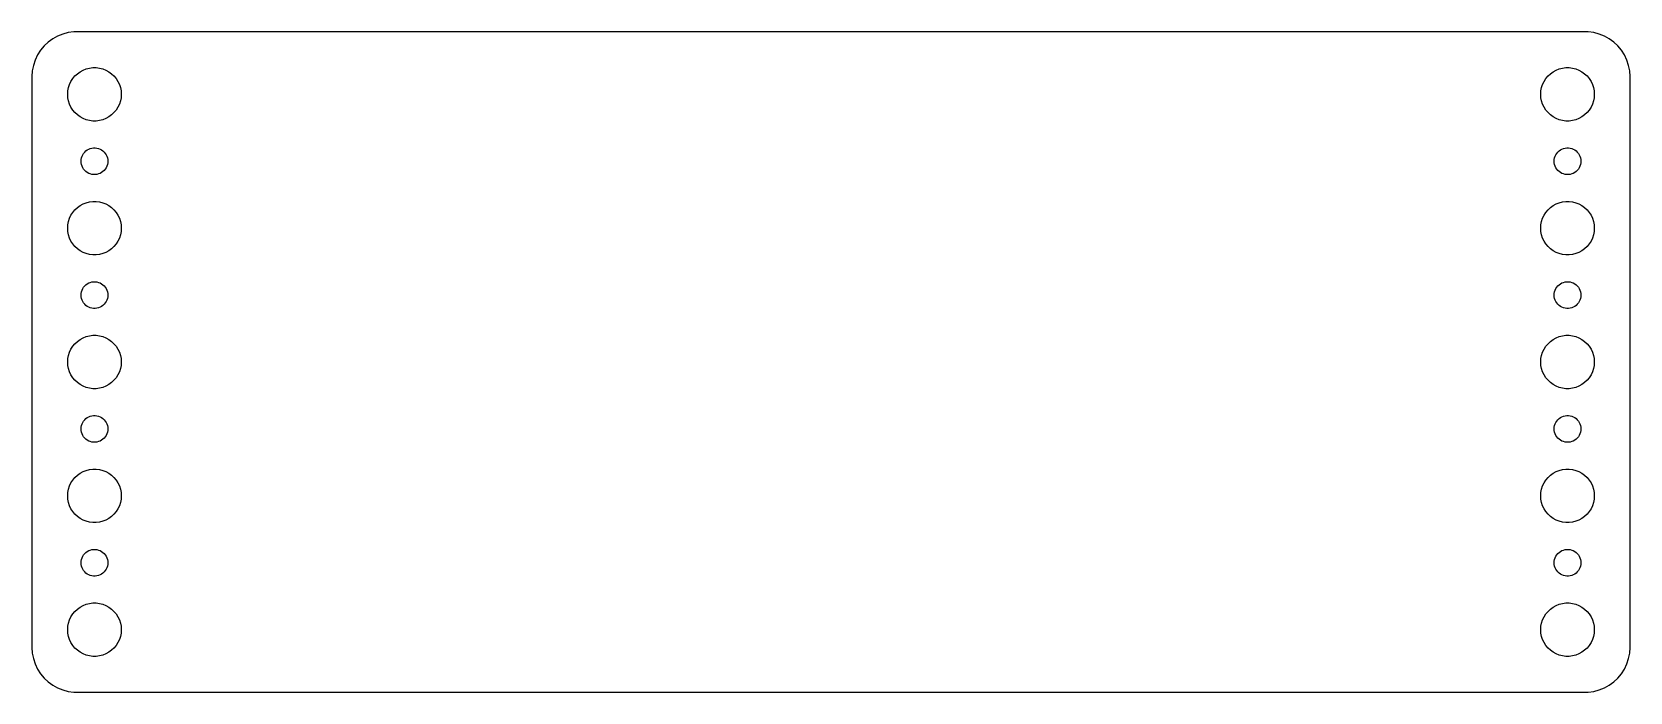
# Model space of a CAD drawing. Header units: metres. Extents: x -90 to 90, y -37 to 37.
import ezdxf

# ---------------------------------------------------------------- set-up
doc = ezdxf.new("R2010")
doc.units = ezdxf.units.M

msp = doc.modelspace()

# ---------------------------------------------------------------- linework, layer by layer
for p, q in [((-87.6871, 35.8526), (-88.1448, 35.4227)), ((-87.1791, 36.2216), (-87.6871, 35.8526)), ((-86.6289, 36.5241), (-87.1791, 36.2216)), ((-86.0451, 36.7553), (-86.6289, 36.5241)), ((-85.4369, 36.9114), (-86.0451, 36.7553)), ((-84.8139, 36.9901), (-85.4369, 36.9114)), ((84.8139, 36.9901), (-84.8139, 36.9901)), ((85.4369, 36.9114), (84.8139, 36.9901)), ((86.0451, 36.7553), (85.4369, 36.9114)), ((86.6289, 36.5241), (86.0451, 36.7553)), ((87.1791, 36.2216), (86.6289, 36.5241)), ((87.6871, 35.8526), (87.1791, 36.2216)), ((88.1448, 35.4227), (87.6871, 35.8526)), ((-88.8815, 34.4088), (-89.1489, 33.8406)), ((-88.5451, 34.9389), (-88.8815, 34.4088)), ((-88.1448, 35.4227), (-88.5451, 34.9389)), ((88.5451, 34.9389), (88.1448, 35.4227)), ((88.8815, 34.4088), (88.5451, 34.9389)), ((89.1489, 33.8406), (88.8815, 34.4088)), ((-89.4606, 32.6267), (-89.5, 32)), ((-89.3429, 33.2434), (-89.4606, 32.6267)), ((-89.1489, 33.8406), (-89.3429, 33.2434)), ((-84.6869, 32.0536), (-84.4123, 32.3115)), ((-84.4123, 32.3115), (-84.1075, 32.533)), ((-84.1075, 32.533), (-83.7773, 32.7145)), ((-83.7773, 32.7145), (-83.427, 32.8532)), ((-83.427, 32.8532), (-83.0621, 32.9469)), ((-83.0621, 32.9469), (-82.6884, 32.9941)), ((-82.6884, 32.9941), (-82.3116, 32.9941)), ((-82.3116, 32.9941), (-81.9379, 32.9469)), ((-81.9379, 32.9469), (-81.573, 32.8532)), ((-81.573, 32.8532), (-81.2227, 32.7145)), ((-81.2227, 32.7145), (-80.8925, 32.533)), ((-80.8925, 32.533), (-80.5877, 32.3115)), ((-80.5877, 32.3115), (-80.3131, 32.0536)), ((80.3131, 32.0536), (80.5877, 32.3115)), ((80.5877, 32.3115), (80.8925, 32.533)), ((80.8925, 32.533), (81.2227, 32.7145)), ((81.2227, 32.7145), (81.573, 32.8532)), ((81.573, 32.8532), (81.9379, 32.9469)), ((81.9379, 32.9469), (82.3116, 32.9941)), ((82.3116, 32.9941), (82.6884, 32.9941)), ((82.6884, 32.9941), (83.0621, 32.9469)), ((83.0621, 32.9469), (83.427, 32.8532)), ((83.427, 32.8532), (83.7773, 32.7145)), ((83.7773, 32.7145), (84.1075, 32.533)), ((84.1075, 32.533), (84.4123, 32.3115)), ((84.4123, 32.3115), (84.6869, 32.0536)), ((89.3429, 33.2434), (89.1489, 33.8406)), ((89.4606, 32.6267), (89.3429, 33.2434)), ((89.5, 32), (89.4606, 32.6267)), ((-89.5, 32), (-89.5, -32)), ((-85.4763, 30.376), (-85.4057, 30.7461)), ((-85.4057, 30.7461), (-85.2893, 31.1044)), ((-85.2893, 31.1044), (-85.1289, 31.4453)), ((-85.1289, 31.4453), (-84.927, 31.7634)), ((-84.927, 31.7634), (-84.6869, 32.0536)), ((-80.3131, 32.0536), (-80.073, 31.7634)), ((-80.073, 31.7634), (-79.8711, 31.4453)), ((-79.8711, 31.4453), (-79.7107, 31.1044)), ((-79.7107, 31.1044), (-79.5943, 30.7461)), ((-79.5943, 30.7461), (-79.5237, 30.376)), ((79.5237, 30.376), (79.5943, 30.7461)), ((79.5943, 30.7461), (79.7107, 31.1044)), ((79.7107, 31.1044), (79.8711, 31.4453)), ((79.8711, 31.4453), (80.073, 31.7634)), ((80.073, 31.7634), (80.3131, 32.0536)), ((84.6869, 32.0536), (84.927, 31.7634)), ((84.927, 31.7634), (85.1289, 31.4453)), ((85.1289, 31.4453), (85.2893, 31.1044)), ((85.2893, 31.1044), (85.4057, 30.7461)), ((85.4057, 30.7461), (85.4763, 30.376)), ((89.5, -32), (89.5, 32)), ((-85.5, 30), (-85.4763, 30.376)), ((-85.4763, 29.624), (-85.5, 30)), ((-85.4057, 29.2539), (-85.4763, 29.624)), ((-85.2893, 28.8956), (-85.4057, 29.2539)), ((-85.1289, 28.5547), (-85.2893, 28.8956)), ((-79.7107, 28.8956), (-79.8711, 28.5547)), ((-79.5943, 29.2539), (-79.7107, 28.8956)), ((-79.5237, 29.624), (-79.5943, 29.2539)), ((-79.5237, 30.376), (-79.5, 30)), ((-79.5, 30), (-79.5237, 29.624)), ((79.5, 30), (79.5237, 30.376)), ((79.5237, 29.624), (79.5, 30)), ((79.5943, 29.2539), (79.5237, 29.624)), ((79.7107, 28.8956), (79.5943, 29.2539)), ((79.8711, 28.5547), (79.7107, 28.8956)), ((85.2893, 28.8956), (85.1289, 28.5547)), ((85.4057, 29.2539), (85.2893, 28.8956)), ((85.4763, 29.624), (85.4057, 29.2539)), ((85.4763, 30.376), (85.5, 30)), ((85.5, 30), (85.4763, 29.624)), ((-84.927, 28.2366), (-85.1289, 28.5547)), ((-84.6869, 27.9464), (-84.927, 28.2366)), ((-84.4123, 27.6884), (-84.6869, 27.9464)), ((-84.1075, 27.467), (-84.4123, 27.6884)), ((-83.7773, 27.2855), (-84.1075, 27.467)), ((-83.427, 27.1468), (-83.7773, 27.2855)), ((-83.0621, 27.0531), (-83.427, 27.1468)), ((-82.6884, 27.0059), (-83.0621, 27.0531)), ((-82.3116, 27.0059), (-82.6884, 27.0059)), ((-81.9379, 27.0531), (-82.3116, 27.0059)), ((-81.573, 27.1468), (-81.9379, 27.0531)), ((-81.2227, 27.2855), (-81.573, 27.1468)), ((-80.8925, 27.467), (-81.2227, 27.2855)), ((-80.5877, 27.6884), (-80.8925, 27.467)), ((-80.3131, 27.9464), (-80.5877, 27.6884)), ((-80.073, 28.2366), (-80.3131, 27.9464)), ((-79.8711, 28.5547), (-80.073, 28.2366)), ((80.073, 28.2366), (79.8711, 28.5547)), ((80.3131, 27.9464), (80.073, 28.2366)), ((80.5877, 27.6884), (80.3131, 27.9464)), ((80.8925, 27.467), (80.5877, 27.6884)), ((81.2227, 27.2855), (80.8925, 27.467)), ((81.573, 27.1468), (81.2227, 27.2855)), ((81.9379, 27.0531), (81.573, 27.1468)), ((82.3116, 27.0059), (81.9379, 27.0531)), ((82.6884, 27.0059), (82.3116, 27.0059)), ((83.0621, 27.0531), (82.6884, 27.0059)), ((83.427, 27.1468), (83.0621, 27.0531)), ((83.7773, 27.2855), (83.427, 27.1468)), ((84.1075, 27.467), (83.7773, 27.2855)), ((84.4123, 27.6884), (84.1075, 27.467)), ((84.6869, 27.9464), (84.4123, 27.6884)), ((84.927, 28.2366), (84.6869, 27.9464)), ((85.1289, 28.5547), (84.927, 28.2366)), ((-83.8145, 23.2226), (-83.7135, 23.3817)), ((-83.7135, 23.3817), (-83.5934, 23.5268)), ((-83.5934, 23.5268), (-83.4561, 23.6558)), ((-83.4561, 23.6558), (-83.3037, 23.7665)), ((-83.3037, 23.7665), (-83.1387, 23.8572)), ((-83.1387, 23.8572), (-82.9635, 23.9266)), ((-82.9635, 23.9266), (-82.7811, 23.9734)), ((-82.7811, 23.9734), (-82.5942, 23.997)), ((-82.5942, 23.997), (-82.4058, 23.997)), ((-82.4058, 23.997), (-82.2189, 23.9734)), ((-82.2189, 23.9734), (-82.0365, 23.9266)), ((-82.0365, 23.9266), (-81.8613, 23.8572)), ((-81.8613, 23.8572), (-81.6963, 23.7665)), ((-81.6963, 23.7665), (-81.5439, 23.6558)), ((-81.5439, 23.6558), (-81.4065, 23.5268)), ((-81.4065, 23.5268), (-81.2865, 23.3817)), ((-81.2865, 23.3817), (-81.1855, 23.2226)), ((81.1855, 23.2226), (81.2865, 23.3817)), ((81.2865, 23.3817), (81.4065, 23.5268)), ((81.4065, 23.5268), (81.5439, 23.6558)), ((81.5439, 23.6558), (81.6963, 23.7665)), ((81.6963, 23.7665), (81.8613, 23.8572)), ((81.8613, 23.8572), (82.0365, 23.9266)), ((82.0365, 23.9266), (82.2189, 23.9734)), ((82.2189, 23.9734), (82.4058, 23.997)), ((82.4058, 23.997), (82.5942, 23.997)), ((82.5942, 23.997), (82.7811, 23.9734)), ((82.7811, 23.9734), (82.9635, 23.9266)), ((82.9635, 23.9266), (83.1387, 23.8572)), ((83.1387, 23.8572), (83.3037, 23.7665)), ((83.3037, 23.7665), (83.4561, 23.6558)), ((83.4561, 23.6558), (83.5934, 23.5268)), ((83.5934, 23.5268), (83.7135, 23.3817)), ((83.7135, 23.3817), (83.8145, 23.2226)), ((-84, 22.5), (-83.9882, 22.688)), ((-83.9882, 22.312), (-84, 22.5)), ((-83.9882, 22.688), (-83.9529, 22.873)), ((-83.9529, 22.127), (-83.9882, 22.312)), ((-83.9529, 22.873), (-83.8947, 23.0522)), ((-83.8947, 21.9478), (-83.9529, 22.127)), ((-83.8947, 23.0522), (-83.8145, 23.2226)), ((-83.8145, 21.7774), (-83.8947, 21.9478)), ((-83.7135, 21.6183), (-83.8145, 21.7774)), ((-83.5934, 21.4732), (-83.7135, 21.6183)), ((-81.2865, 21.6183), (-81.4065, 21.4732)), ((-81.1855, 21.7774), (-81.2865, 21.6183)), ((-81.1855, 23.2226), (-81.1053, 23.0522)), ((-81.1053, 21.9478), (-81.1855, 21.7774)), ((-81.1053, 23.0522), (-81.0471, 22.873)), ((-81.0471, 22.127), (-81.1053, 21.9478)), ((-81.0471, 22.873), (-81.0118, 22.688)), ((-81.0118, 22.312), (-81.0471, 22.127)), ((-81.0118, 22.688), (-81, 22.5)), ((-81, 22.5), (-81.0118, 22.312)), ((81, 22.5), (81.0118, 22.688)), ((81.0118, 22.312), (81, 22.5)), ((81.0118, 22.688), (81.0471, 22.873)), ((81.0471, 22.127), (81.0118, 22.312)), ((81.0471, 22.873), (81.1053, 23.0522)), ((81.1053, 21.9478), (81.0471, 22.127)), ((81.1053, 23.0522), (81.1855, 23.2226)), ((81.1855, 21.7774), (81.1053, 21.9478)), ((81.2865, 21.6183), (81.1855, 21.7774)), ((81.4065, 21.4732), (81.2865, 21.6183)), ((83.7135, 21.6183), (83.5934, 21.4732)), ((83.8145, 21.7774), (83.7135, 21.6183)), ((83.8145, 23.2226), (83.8947, 23.0522)), ((83.8947, 21.9478), (83.8145, 21.7774)), ((83.8947, 23.0522), (83.9529, 22.873)), ((83.9529, 22.127), (83.8947, 21.9478)), ((83.9529, 22.873), (83.9882, 22.688)), ((83.9882, 22.312), (83.9529, 22.127)), ((83.9882, 22.688), (84, 22.5)), ((84, 22.5), (83.9882, 22.312)), ((-83.4561, 21.3442), (-83.5934, 21.4732)), ((-83.3037, 21.2335), (-83.4561, 21.3442)), ((-83.1387, 21.1427), (-83.3037, 21.2335)), ((-82.9635, 21.0734), (-83.1387, 21.1427)), ((-82.7811, 21.0266), (-82.9635, 21.0734)), ((-82.5942, 21.003), (-82.7811, 21.0266)), ((-82.4058, 21.003), (-82.5942, 21.003)), ((-82.2189, 21.0266), (-82.4058, 21.003)), ((-82.0365, 21.0734), (-82.2189, 21.0266)), ((-81.8613, 21.1427), (-82.0365, 21.0734)), ((-81.6963, 21.2335), (-81.8613, 21.1427)), ((-81.5439, 21.3442), (-81.6963, 21.2335)), ((-81.4065, 21.4732), (-81.5439, 21.3442)), ((81.5439, 21.3442), (81.4065, 21.4732)), ((81.6963, 21.2335), (81.5439, 21.3442)), ((81.8613, 21.1427), (81.6963, 21.2335)), ((82.0365, 21.0734), (81.8613, 21.1427)), ((82.2189, 21.0266), (82.0365, 21.0734)), ((82.4058, 21.003), (82.2189, 21.0266)), ((82.5942, 21.003), (82.4058, 21.003)), ((82.7811, 21.0266), (82.5942, 21.003)), ((82.9635, 21.0734), (82.7811, 21.0266)), ((83.1387, 21.1427), (82.9635, 21.0734)), ((83.3037, 21.2335), (83.1387, 21.1427)), ((83.4561, 21.3442), (83.3037, 21.2335)), ((83.5934, 21.4732), (83.4561, 21.3442)), ((-83.427, 17.8532), (-83.0621, 17.9469)), ((-83.0621, 17.9469), (-82.6884, 17.9941)), ((-82.6884, 17.9941), (-82.3116, 17.9941)), ((-82.3116, 17.9941), (-81.9379, 17.9469)), ((-81.9379, 17.9469), (-81.573, 17.8532)), ((81.573, 17.8532), (81.9379, 17.9469)), ((81.9379, 17.9469), (82.3116, 17.9941)), ((82.3116, 17.9941), (82.6884, 17.9941)), ((82.6884, 17.9941), (83.0621, 17.9469)), ((83.0621, 17.9469), (83.427, 17.8532)), ((-85.2893, 16.1044), (-85.1289, 16.4453)), ((-85.1289, 16.4453), (-84.927, 16.7634)), ((-84.927, 16.7634), (-84.6869, 17.0536)), ((-84.6869, 17.0536), (-84.4123, 17.3115)), ((-84.4123, 17.3115), (-84.1075, 17.533)), ((-84.1075, 17.533), (-83.7773, 17.7145)), ((-83.7773, 17.7145), (-83.427, 17.8532)), ((-81.573, 17.8532), (-81.2227, 17.7145)), ((-81.2227, 17.7145), (-80.8925, 17.533)), ((-80.8925, 17.533), (-80.5877, 17.3115)), ((-80.5877, 17.3115), (-80.3131, 17.0536)), ((-80.3131, 17.0536), (-80.073, 16.7634)), ((-80.073, 16.7634), (-79.8711, 16.4453)), ((-79.8711, 16.4453), (-79.7107, 16.1044)), ((79.7107, 16.1044), (79.8711, 16.4453)), ((79.8711, 16.4453), (80.073, 16.7634)), ((80.073, 16.7634), (80.3131, 17.0536)), ((80.3131, 17.0536), (80.5877, 17.3115)), ((80.5877, 17.3115), (80.8925, 17.533)), ((80.8925, 17.533), (81.2227, 17.7145)), ((81.2227, 17.7145), (81.573, 17.8532)), ((83.427, 17.8532), (83.7773, 17.7145)), ((83.7773, 17.7145), (84.1075, 17.533)), ((84.1075, 17.533), (84.4123, 17.3115)), ((84.4123, 17.3115), (84.6869, 17.0536)), ((84.6869, 17.0536), (84.927, 16.7634)), ((84.927, 16.7634), (85.1289, 16.4453)), ((85.1289, 16.4453), (85.2893, 16.1044)), ((-85.5, 15), (-85.4763, 15.376)), ((-85.4763, 14.624), (-85.5, 15)), ((-85.4763, 15.376), (-85.4057, 15.7461)), ((-85.4057, 14.2539), (-85.4763, 14.624)), ((-85.4057, 15.7461), (-85.2893, 16.1044)), ((-79.7107, 16.1044), (-79.5943, 15.7461)), ((-79.5943, 15.7461), (-79.5237, 15.376)), ((-79.5237, 14.624), (-79.5943, 14.2539)), ((-79.5237, 15.376), (-79.5, 15)), ((-79.5, 15), (-79.5237, 14.624)), ((79.5, 15), (79.5237, 15.376)), ((79.5237, 14.624), (79.5, 15)), ((79.5237, 15.376), (79.5943, 15.7461)), ((79.5943, 14.2539), (79.5237, 14.624)), ((79.5943, 15.7461), (79.7107, 16.1044)), ((85.2893, 16.1044), (85.4057, 15.7461)), ((85.4057, 15.7461), (85.4763, 15.376)), ((85.4763, 14.624), (85.4057, 14.2539)), ((85.4763, 15.376), (85.5, 15)), ((85.5, 15), (85.4763, 14.624)), ((-85.2893, 13.8956), (-85.4057, 14.2539)), ((-85.1289, 13.5547), (-85.2893, 13.8956)), ((-84.927, 13.2366), (-85.1289, 13.5547)), ((-84.6869, 12.9464), (-84.927, 13.2366)), ((-84.4123, 12.6884), (-84.6869, 12.9464)), ((-84.1075, 12.467), (-84.4123, 12.6884)), ((-80.5877, 12.6884), (-80.8925, 12.467)), ((-80.3131, 12.9464), (-80.5877, 12.6884)), ((-80.073, 13.2366), (-80.3131, 12.9464)), ((-79.8711, 13.5547), (-80.073, 13.2366)), ((-79.7107, 13.8956), (-79.8711, 13.5547)), ((-79.5943, 14.2539), (-79.7107, 13.8956)), ((79.7107, 13.8956), (79.5943, 14.2539)), ((79.8711, 13.5547), (79.7107, 13.8956)), ((80.073, 13.2366), (79.8711, 13.5547)), ((80.3131, 12.9464), (80.073, 13.2366)), ((80.5877, 12.6884), (80.3131, 12.9464)), ((80.8925, 12.467), (80.5877, 12.6884)), ((84.4123, 12.6884), (84.1075, 12.467)), ((84.6869, 12.9464), (84.4123, 12.6884)), ((84.927, 13.2366), (84.6869, 12.9464)), ((85.1289, 13.5547), (84.927, 13.2366)), ((85.2893, 13.8956), (85.1289, 13.5547)), ((85.4057, 14.2539), (85.2893, 13.8956)), ((-83.7773, 12.2855), (-84.1075, 12.467)), ((-83.427, 12.1468), (-83.7773, 12.2855)), ((-83.0621, 12.0531), (-83.427, 12.1468)), ((-82.6884, 12.0059), (-83.0621, 12.0531)), ((-82.3116, 12.0059), (-82.6884, 12.0059)), ((-81.9379, 12.0531), (-82.3116, 12.0059)), ((-81.573, 12.1468), (-81.9379, 12.0531)), ((-81.2227, 12.2855), (-81.573, 12.1468)), ((-80.8925, 12.467), (-81.2227, 12.2855)), ((81.2227, 12.2855), (80.8925, 12.467)), ((81.573, 12.1468), (81.2227, 12.2855)), ((81.9379, 12.0531), (81.573, 12.1468)), ((82.3116, 12.0059), (81.9379, 12.0531)), ((82.6884, 12.0059), (82.3116, 12.0059)), ((83.0621, 12.0531), (82.6884, 12.0059)), ((83.427, 12.1468), (83.0621, 12.0531)), ((83.7773, 12.2855), (83.427, 12.1468)), ((84.1075, 12.467), (83.7773, 12.2855)), ((-82.9635, 8.92657), (-82.7811, 8.97342)), ((-82.7811, 8.97342), (-82.5942, 8.99704)), ((-82.5942, 8.99704), (-82.4058, 8.99704)), ((-82.4058, 8.99704), (-82.2189, 8.97342)), ((-82.2189, 8.97342), (-82.0365, 8.92657)), ((82.0365, 8.92657), (82.2189, 8.97342)), ((82.2189, 8.97342), (82.4058, 8.99704)), ((82.4058, 8.99704), (82.5942, 8.99704)), ((82.5942, 8.99704), (82.7811, 8.97342)), ((82.7811, 8.97342), (82.9635, 8.92657)), ((-84, 7.5), (-83.9882, 7.68799)), ((-83.9882, 7.312), (-84, 7.5)), ((-83.9882, 7.68799), (-83.9529, 7.87303)), ((-83.9529, 7.12695), (-83.9882, 7.312)), ((-83.9529, 7.87303), (-83.8947, 8.05219)), ((-83.8947, 8.05219), (-83.8145, 8.22263)), ((-83.8145, 8.22263), (-83.7135, 8.38167)), ((-83.7135, 8.38167), (-83.5934, 8.52681)), ((-83.5934, 8.52681), (-83.4561, 8.65576)), ((-83.4561, 8.65576), (-83.3037, 8.76648)), ((-83.3037, 8.76648), (-83.1387, 8.85724)), ((-83.1387, 8.85724), (-82.9635, 8.92657)), ((-82.0365, 8.92657), (-81.8613, 8.85724)), ((-81.8613, 8.85724), (-81.6963, 8.76648)), ((-81.6963, 8.76648), (-81.5439, 8.65576)), ((-81.5439, 8.65576), (-81.4065, 8.52681)), ((-81.4065, 8.52681), (-81.2865, 8.38167)), ((-81.2865, 8.38167), (-81.1855, 8.22263)), ((-81.1855, 8.22263), (-81.1053, 8.05219)), ((-81.1053, 8.05219), (-81.0471, 7.87303)), ((-81.0471, 7.87303), (-81.0118, 7.68799)), ((-81.0118, 7.312), (-81.0471, 7.12695)), ((-81.0118, 7.68799), (-81, 7.5)), ((-81, 7.5), (-81.0118, 7.312)), ((81, 7.5), (81.0118, 7.68799)), ((81.0118, 7.312), (81, 7.5)), ((81.0118, 7.68799), (81.0471, 7.87303)), ((81.0471, 7.12695), (81.0118, 7.312)), ((81.0471, 7.87303), (81.1053, 8.05219)), ((81.1053, 8.05219), (81.1855, 8.22263)), ((81.1855, 8.22263), (81.2865, 8.38167)), ((81.2865, 8.38167), (81.4065, 8.52681)), ((81.4065, 8.52681), (81.5439, 8.65576)), ((81.5439, 8.65576), (81.6963, 8.76648)), ((81.6963, 8.76648), (81.8613, 8.85724)), ((81.8613, 8.85724), (82.0365, 8.92657)), ((82.9635, 8.92657), (83.1387, 8.85724)), ((83.1387, 8.85724), (83.3037, 8.76648)), ((83.3037, 8.76648), (83.4561, 8.65576)), ((83.4561, 8.65576), (83.5934, 8.52681)), ((83.5934, 8.52681), (83.7135, 8.38167)), ((83.7135, 8.38167), (83.8145, 8.22263)), ((83.8145, 8.22263), (83.8947, 8.05219)), ((83.8947, 8.05219), (83.9529, 7.87303)), ((83.9529, 7.87303), (83.9882, 7.68799)), ((83.9882, 7.312), (83.9529, 7.12695)), ((83.9882, 7.68799), (84, 7.5)), ((84, 7.5), (83.9882, 7.312)), ((-83.8947, 6.9478), (-83.9529, 7.12695)), ((-83.8145, 6.77736), (-83.8947, 6.9478)), ((-83.7135, 6.61832), (-83.8145, 6.77736)), ((-83.5934, 6.47318), (-83.7135, 6.61832)), ((-83.4561, 6.34422), (-83.5934, 6.47318)), ((-83.3037, 6.23351), (-83.4561, 6.34422)), ((-83.1387, 6.14275), (-83.3037, 6.23351)), ((-82.9635, 6.07341), (-83.1387, 6.14275)), ((-82.7811, 6.02657), (-82.9635, 6.07341)), ((-82.5942, 6.00294), (-82.7811, 6.02657)), ((-82.4058, 6.00294), (-82.5942, 6.00294)), ((-82.2189, 6.02657), (-82.4058, 6.00294)), ((-82.0365, 6.07341), (-82.2189, 6.02657)), ((-81.8613, 6.14275), (-82.0365, 6.07341)), ((-81.6963, 6.23351), (-81.8613, 6.14275)), ((-81.5439, 6.34422), (-81.6963, 6.23351)), ((-81.4065, 6.47318), (-81.5439, 6.34422)), ((-81.2865, 6.61832), (-81.4065, 6.47318)), ((-81.1855, 6.77736), (-81.2865, 6.61832)), ((-81.1053, 6.9478), (-81.1855, 6.77736)), ((-81.0471, 7.12695), (-81.1053, 6.9478)), ((81.1053, 6.9478), (81.0471, 7.12695)), ((81.1855, 6.77736), (81.1053, 6.9478)), ((81.2865, 6.61832), (81.1855, 6.77736)), ((81.4065, 6.47318), (81.2865, 6.61832)), ((81.5439, 6.34422), (81.4065, 6.47318)), ((81.6963, 6.23351), (81.5439, 6.34422)), ((81.8613, 6.14275), (81.6963, 6.23351)), ((82.0365, 6.07341), (81.8613, 6.14275)), ((82.2189, 6.02657), (82.0365, 6.07341)), ((82.4058, 6.00294), (82.2189, 6.02657)), ((82.5942, 6.00294), (82.4058, 6.00294)), ((82.7811, 6.02657), (82.5942, 6.00294)), ((82.9635, 6.07341), (82.7811, 6.02657)), ((83.1387, 6.14275), (82.9635, 6.07341)), ((83.3037, 6.23351), (83.1387, 6.14275)), ((83.4561, 6.34422), (83.3037, 6.23351)), ((83.5934, 6.47318), (83.4561, 6.34422)), ((83.7135, 6.61832), (83.5934, 6.47318)), ((83.8145, 6.77736), (83.7135, 6.61832)), ((83.8947, 6.9478), (83.8145, 6.77736)), ((83.9529, 7.12695), (83.8947, 6.9478)), ((-84.927, 1.76335), (-84.6869, 2.05363)), ((-84.6869, 2.05363), (-84.4123, 2.31154)), ((-84.4123, 2.31154), (-84.1075, 2.53297)), ((-84.1075, 2.53297), (-83.7773, 2.71448)), ((-83.7773, 2.71448), (-83.427, 2.85316)), ((-83.427, 2.85316), (-83.0621, 2.94685)), ((-83.0621, 2.94685), (-82.6884, 2.99408)), ((-82.6884, 2.99408), (-82.3116, 2.99408)), ((-82.3116, 2.99408), (-81.9379, 2.94685)), ((-81.9379, 2.94685), (-81.573, 2.85316)), ((-81.573, 2.85316), (-81.2227, 2.71448)), ((-81.2227, 2.71448), (-80.8925, 2.53297)), ((-80.8925, 2.53297), (-80.5877, 2.31154)), ((-80.5877, 2.31154), (-80.3131, 2.05363)), ((-80.3131, 2.05363), (-80.073, 1.76335)), ((80.073, 1.76335), (80.3131, 2.05363)), ((80.3131, 2.05363), (80.5877, 2.31154)), ((80.5877, 2.31154), (80.8925, 2.53297)), ((80.8925, 2.53297), (81.2227, 2.71448)), ((81.2227, 2.71448), (81.573, 2.85316)), ((81.573, 2.85316), (81.9379, 2.94685)), ((81.9379, 2.94685), (82.3116, 2.99408)), ((82.3116, 2.99408), (82.6884, 2.99408)), ((82.6884, 2.99408), (83.0621, 2.94685)), ((83.0621, 2.94685), (83.427, 2.85316)), ((83.427, 2.85316), (83.7773, 2.71448)), ((83.7773, 2.71448), (84.1075, 2.53297)), ((84.1075, 2.53297), (84.4123, 2.31154)), ((84.4123, 2.31154), (84.6869, 2.05363)), ((84.6869, 2.05363), (84.927, 1.76335)), ((-85.5, 0), (-85.4763, 0.37599)), ((-85.4763, -0.37599), (-85.5, 0)), ((-85.4763, 0.37599), (-85.4057, 0.74606)), ((-85.4057, 0.74606), (-85.2893, 1.10437)), ((-85.2893, 1.10437), (-85.1289, 1.44525)), ((-85.1289, 1.44525), (-84.927, 1.76335)), ((-80.073, 1.76335), (-79.8711, 1.44525)), ((-79.8711, 1.44525), (-79.7107, 1.10437)), ((-79.7107, 1.10437), (-79.5943, 0.74606)), ((-79.5943, 0.74606), (-79.5237, 0.37599)), ((-79.5237, 0.37599), (-79.5, 0)), ((-79.5, 0), (-79.5237, -0.37599)), ((79.5, 0), (79.5237, 0.37599)), ((79.5237, -0.37599), (79.5, 0)), ((79.5237, 0.37599), (79.5943, 0.74606)), ((79.5943, 0.74606), (79.7107, 1.10437)), ((79.7107, 1.10437), (79.8711, 1.44525)), ((79.8711, 1.44525), (80.073, 1.76335)), ((84.927, 1.76335), (85.1289, 1.44525)), ((85.1289, 1.44525), (85.2893, 1.10437)), ((85.2893, 1.10437), (85.4057, 0.74606)), ((85.4057, 0.74606), (85.4763, 0.37599)), ((85.4763, 0.37599), (85.5, 0)), ((85.5, 0), (85.4763, -0.37599)), ((-85.4057, -0.74606), (-85.4763, -0.37599)), ((-85.2893, -1.10437), (-85.4057, -0.74606)), ((-85.1289, -1.44525), (-85.2893, -1.10437)), ((-84.927, -1.76335), (-85.1289, -1.44525)), ((-84.6869, -2.05363), (-84.927, -1.76335)), ((-80.073, -1.76335), (-80.3131, -2.05363)), ((-79.8711, -1.44525), (-80.073, -1.76335)), ((-79.7107, -1.10437), (-79.8711, -1.44525)), ((-79.5943, -0.74606), (-79.7107, -1.10437)), ((-79.5237, -0.37599), (-79.5943, -0.74606)), ((79.5943, -0.74606), (79.5237, -0.37599)), ((79.7107, -1.10437), (79.5943, -0.74606)), ((79.8711, -1.44525), (79.7107, -1.10437)), ((80.073, -1.76335), (79.8711, -1.44525)), ((80.3131, -2.05363), (80.073, -1.76335)), ((84.927, -1.76335), (84.6869, -2.05363)), ((85.1289, -1.44525), (84.927, -1.76335)), ((85.2893, -1.10437), (85.1289, -1.44525)), ((85.4057, -0.74606), (85.2893, -1.10437)), ((85.4763, -0.37599), (85.4057, -0.74606)), ((-84.4123, -2.31154), (-84.6869, -2.05363)), ((-84.1075, -2.53297), (-84.4123, -2.31154)), ((-83.7773, -2.71448), (-84.1075, -2.53297)), ((-83.427, -2.85316), (-83.7773, -2.71448)), ((-83.0621, -2.94685), (-83.427, -2.85316)), ((-82.6884, -2.99408), (-83.0621, -2.94685)), ((-82.3116, -2.99408), (-82.6884, -2.99408)), ((-81.9379, -2.94685), (-82.3116, -2.99408)), ((-81.573, -2.85316), (-81.9379, -2.94685)), ((-81.2227, -2.71448), (-81.573, -2.85316)), ((-80.8925, -2.53297), (-81.2227, -2.71448)), ((-80.5877, -2.31154), (-80.8925, -2.53297)), ((-80.3131, -2.05363), (-80.5877, -2.31154)), ((80.5877, -2.31154), (80.3131, -2.05363)), ((80.8925, -2.53297), (80.5877, -2.31154)), ((81.2227, -2.71448), (80.8925, -2.53297)), ((81.573, -2.85316), (81.2227, -2.71448)), ((81.9379, -2.94685), (81.573, -2.85316)), ((82.3116, -2.99408), (81.9379, -2.94685)), ((82.6884, -2.99408), (82.3116, -2.99408)), ((83.0621, -2.94685), (82.6884, -2.99408)), ((83.427, -2.85316), (83.0621, -2.94685)), ((83.7773, -2.71448), (83.427, -2.85316)), ((84.1075, -2.53297), (83.7773, -2.71448)), ((84.4123, -2.31154), (84.1075, -2.53297)), ((84.6869, -2.05363), (84.4123, -2.31154)), ((-83.9882, -7.312), (-83.9529, -7.12695)), ((-83.9529, -7.12695), (-83.8947, -6.9478)), ((-83.8947, -6.9478), (-83.8145, -6.77736)), ((-83.8145, -6.77736), (-83.7135, -6.61832)), ((-83.7135, -6.61832), (-83.5934, -6.47318)), ((-83.5934, -6.47318), (-83.4561, -6.34422)), ((-83.4561, -6.34422), (-83.3037, -6.23351)), ((-83.3037, -6.23351), (-83.1387, -6.14275)), ((-83.1387, -6.14275), (-82.9635, -6.07341)), ((-82.9635, -6.07341), (-82.7811, -6.02657)), ((-82.7811, -6.02657), (-82.5942, -6.00294)), ((-82.5942, -6.00294), (-82.4058, -6.00294)), ((-82.4058, -6.00294), (-82.2189, -6.02657)), ((-82.2189, -6.02657), (-82.0365, -6.07341)), ((-82.0365, -6.07341), (-81.8613, -6.14275)), ((-81.8613, -6.14275), (-81.6963, -6.23351)), ((-81.6963, -6.23351), (-81.5439, -6.34422)), ((-81.5439, -6.34422), (-81.4065, -6.47318)), ((-81.4065, -6.47318), (-81.2865, -6.61832)), ((-81.2865, -6.61832), (-81.1855, -6.77736)), ((-81.1855, -6.77736), (-81.1053, -6.9478)), ((-81.1053, -6.9478), (-81.0471, -7.12695)), ((-81.0471, -7.12695), (-81.0118, -7.312)), ((81.0118, -7.312), (81.0471, -7.12695)), ((81.0471, -7.12695), (81.1053, -6.9478)), ((81.1053, -6.9478), (81.1855, -6.77736)), ((81.1855, -6.77736), (81.2865, -6.61832)), ((81.2865, -6.61832), (81.4065, -6.47318)), ((81.4065, -6.47318), (81.5439, -6.34422)), ((81.5439, -6.34422), (81.6963, -6.23351)), ((81.6963, -6.23351), (81.8613, -6.14275)), ((81.8613, -6.14275), (82.0365, -6.07341)), ((82.0365, -6.07341), (82.2189, -6.02657)), ((82.2189, -6.02657), (82.4058, -6.00294)), ((82.4058, -6.00294), (82.5942, -6.00294)), ((82.5942, -6.00294), (82.7811, -6.02657)), ((82.7811, -6.02657), (82.9635, -6.07341)), ((82.9635, -6.07341), (83.1387, -6.14275)), ((83.1387, -6.14275), (83.3037, -6.23351)), ((83.3037, -6.23351), (83.4561, -6.34422)), ((83.4561, -6.34422), (83.5934, -6.47318)), ((83.5934, -6.47318), (83.7135, -6.61832)), ((83.7135, -6.61832), (83.8145, -6.77736)), ((83.8145, -6.77736), (83.8947, -6.9478)), ((83.8947, -6.9478), (83.9529, -7.12695)), ((83.9529, -7.12695), (83.9882, -7.312)), ((-84, -7.5), (-83.9882, -7.312)), ((-83.9882, -7.68799), (-84, -7.5)), ((-83.9529, -7.87303), (-83.9882, -7.68799)), ((-83.8947, -8.05219), (-83.9529, -7.87303)), ((-83.8145, -8.22263), (-83.8947, -8.05219)), ((-83.7135, -8.38167), (-83.8145, -8.22263)), ((-83.5934, -8.52681), (-83.7135, -8.38167)), ((-83.4561, -8.65576), (-83.5934, -8.52681)), ((-83.3037, -8.76648), (-83.4561, -8.65576)), ((-83.1387, -8.85724), (-83.3037, -8.76648)), ((-82.9635, -8.92657), (-83.1387, -8.85724)), ((-82.7811, -8.97342), (-82.9635, -8.92657)), ((-82.0365, -8.92657), (-82.2189, -8.97342)), ((-81.8613, -8.85724), (-82.0365, -8.92657)), ((-81.6963, -8.76648), (-81.8613, -8.85724)), ((-81.5439, -8.65576), (-81.6963, -8.76648)), ((-81.4065, -8.52681), (-81.5439, -8.65576)), ((-81.2865, -8.38167), (-81.4065, -8.52681)), ((-81.1855, -8.22263), (-81.2865, -8.38167)), ((-81.1053, -8.05219), (-81.1855, -8.22263)), ((-81.0471, -7.87303), (-81.1053, -8.05219)), ((-81.0118, -7.68799), (-81.0471, -7.87303)), ((-81.0118, -7.312), (-81, -7.5)), ((-81, -7.5), (-81.0118, -7.68799)), ((81, -7.5), (81.0118, -7.312)), ((81.0118, -7.68799), (81, -7.5)), ((81.0471, -7.87303), (81.0118, -7.68799)), ((81.1053, -8.05219), (81.0471, -7.87303)), ((81.1855, -8.22263), (81.1053, -8.05219)), ((81.2865, -8.38167), (81.1855, -8.22263)), ((81.4065, -8.52681), (81.2865, -8.38167)), ((81.5439, -8.65576), (81.4065, -8.52681)), ((81.6963, -8.76648), (81.5439, -8.65576)), ((81.8613, -8.85724), (81.6963, -8.76648)), ((82.0365, -8.92657), (81.8613, -8.85724)), ((82.2189, -8.97342), (82.0365, -8.92657)), ((82.9635, -8.92657), (82.7811, -8.97342)), ((83.1387, -8.85724), (82.9635, -8.92657)), ((83.3037, -8.76648), (83.1387, -8.85724)), ((83.4561, -8.65576), (83.3037, -8.76648)), ((83.5934, -8.52681), (83.4561, -8.65576)), ((83.7135, -8.38167), (83.5934, -8.52681)), ((83.8145, -8.22263), (83.7135, -8.38167)), ((83.8947, -8.05219), (83.8145, -8.22263)), ((83.9529, -7.87303), (83.8947, -8.05219)), ((83.9882, -7.68799), (83.9529, -7.87303)), ((83.9882, -7.312), (84, -7.5)), ((84, -7.5), (83.9882, -7.68799)), ((-82.5942, -8.99704), (-82.7811, -8.97342)), ((-82.4058, -8.99704), (-82.5942, -8.99704)), ((-82.2189, -8.97342), (-82.4058, -8.99704)), ((82.4058, -8.99704), (82.2189, -8.97342)), ((82.5942, -8.99704), (82.4058, -8.99704)), ((82.7811, -8.97342), (82.5942, -8.99704)), ((-84.4123, -12.6884), (-84.1075, -12.467)), ((-84.1075, -12.467), (-83.7773, -12.2855)), ((-83.7773, -12.2855), (-83.427, -12.1468)), ((-83.427, -12.1468), (-83.0621, -12.0531)), ((-83.0621, -12.0531), (-82.6884, -12.0059)), ((-82.6884, -12.0059), (-82.3116, -12.0059)), ((-82.3116, -12.0059), (-81.9379, -12.0531)), ((-81.9379, -12.0531), (-81.573, -12.1468)), ((-81.573, -12.1468), (-81.2227, -12.2855)), ((-81.2227, -12.2855), (-80.8925, -12.467)), ((-80.8925, -12.467), (-80.5877, -12.6884)), ((80.5877, -12.6884), (80.8925, -12.467)), ((80.8925, -12.467), (81.2227, -12.2855)), ((81.2227, -12.2855), (81.573, -12.1468)), ((81.573, -12.1468), (81.9379, -12.0531)), ((81.9379, -12.0531), (82.3116, -12.0059)), ((82.3116, -12.0059), (82.6884, -12.0059)), ((82.6884, -12.0059), (83.0621, -12.0531)), ((83.0621, -12.0531), (83.427, -12.1468)), ((83.427, -12.1468), (83.7773, -12.2855)), ((83.7773, -12.2855), (84.1075, -12.467)), ((84.1075, -12.467), (84.4123, -12.6884)), ((-85.4763, -14.624), (-85.4057, -14.2539)), ((-85.4057, -14.2539), (-85.2893, -13.8956)), ((-85.2893, -13.8956), (-85.1289, -13.5547)), ((-85.1289, -13.5547), (-84.927, -13.2366)), ((-84.927, -13.2366), (-84.6869, -12.9464)), ((-84.6869, -12.9464), (-84.4123, -12.6884)), ((-80.5877, -12.6884), (-80.3131, -12.9464)), ((-80.3131, -12.9464), (-80.073, -13.2366)), ((-80.073, -13.2366), (-79.8711, -13.5547)), ((-79.8711, -13.5547), (-79.7107, -13.8956)), ((-79.7107, -13.8956), (-79.5943, -14.2539)), ((-79.5943, -14.2539), (-79.5237, -14.624)), ((79.5237, -14.624), (79.5943, -14.2539)), ((79.5943, -14.2539), (79.7107, -13.8956)), ((79.7107, -13.8956), (79.8711, -13.5547)), ((79.8711, -13.5547), (80.073, -13.2366)), ((80.073, -13.2366), (80.3131, -12.9464)), ((80.3131, -12.9464), (80.5877, -12.6884)), ((84.4123, -12.6884), (84.6869, -12.9464)), ((84.6869, -12.9464), (84.927, -13.2366)), ((84.927, -13.2366), (85.1289, -13.5547)), ((85.1289, -13.5547), (85.2893, -13.8956)), ((85.2893, -13.8956), (85.4057, -14.2539)), ((85.4057, -14.2539), (85.4763, -14.624)), ((-85.5, -15), (-85.4763, -14.624)), ((-85.4763, -15.376), (-85.5, -15)), ((-85.4057, -15.7461), (-85.4763, -15.376)), ((-85.2893, -16.1044), (-85.4057, -15.7461)), ((-85.1289, -16.4453), (-85.2893, -16.1044)), ((-79.7107, -16.1044), (-79.8711, -16.4453)), ((-79.5943, -15.7461), (-79.7107, -16.1044)), ((-79.5237, -15.376), (-79.5943, -15.7461)), ((-79.5237, -14.624), (-79.5, -15)), ((-79.5, -15), (-79.5237, -15.376)), ((79.5, -15), (79.5237, -14.624)), ((79.5237, -15.376), (79.5, -15)), ((79.5943, -15.7461), (79.5237, -15.376)), ((79.7107, -16.1044), (79.5943, -15.7461)), ((79.8711, -16.4453), (79.7107, -16.1044)), ((85.2893, -16.1044), (85.1289, -16.4453)), ((85.4057, -15.7461), (85.2893, -16.1044)), ((85.4763, -15.376), (85.4057, -15.7461)), ((85.4763, -14.624), (85.5, -15)), ((85.5, -15), (85.4763, -15.376)), ((-84.927, -16.7634), (-85.1289, -16.4453)), ((-84.6869, -17.0536), (-84.927, -16.7634)), ((-84.4123, -17.3115), (-84.6869, -17.0536)), ((-84.1075, -17.533), (-84.4123, -17.3115)), ((-83.7773, -17.7145), (-84.1075, -17.533)), ((-83.427, -17.8532), (-83.7773, -17.7145)), ((-83.0621, -17.9469), (-83.427, -17.8532)), ((-81.573, -17.8532), (-81.9379, -17.9469)), ((-81.2227, -17.7145), (-81.573, -17.8532)), ((-80.8925, -17.533), (-81.2227, -17.7145)), ((-80.5877, -17.3115), (-80.8925, -17.533)), ((-80.3131, -17.0536), (-80.5877, -17.3115)), ((-80.073, -16.7634), (-80.3131, -17.0536)), ((-79.8711, -16.4453), (-80.073, -16.7634)), ((80.073, -16.7634), (79.8711, -16.4453)), ((80.3131, -17.0536), (80.073, -16.7634)), ((80.5877, -17.3115), (80.3131, -17.0536)), ((80.8925, -17.533), (80.5877, -17.3115)), ((81.2227, -17.7145), (80.8925, -17.533)), ((81.573, -17.8532), (81.2227, -17.7145)), ((81.9379, -17.9469), (81.573, -17.8532)), ((83.427, -17.8532), (83.0621, -17.9469)), ((83.7773, -17.7145), (83.427, -17.8532)), ((84.1075, -17.533), (83.7773, -17.7145)), ((84.4123, -17.3115), (84.1075, -17.533)), ((84.6869, -17.0536), (84.4123, -17.3115)), ((84.927, -16.7634), (84.6869, -17.0536)), ((85.1289, -16.4453), (84.927, -16.7634)), ((-82.6884, -17.9941), (-83.0621, -17.9469)), ((-82.3116, -17.9941), (-82.6884, -17.9941)), ((-81.9379, -17.9469), (-82.3116, -17.9941)), ((82.3116, -17.9941), (81.9379, -17.9469)), ((82.6884, -17.9941), (82.3116, -17.9941)), ((83.0621, -17.9469), (82.6884, -17.9941)), ((-83.7135, -21.6183), (-83.5934, -21.4732)), ((-83.5934, -21.4732), (-83.4561, -21.3442)), ((-83.4561, -21.3442), (-83.3037, -21.2335)), ((-83.3037, -21.2335), (-83.1387, -21.1427)), ((-83.1387, -21.1427), (-82.9635, -21.0734)), ((-82.9635, -21.0734), (-82.7811, -21.0266)), ((-82.7811, -21.0266), (-82.5942, -21.003)), ((-82.5942, -21.003), (-82.4058, -21.003)), ((-82.4058, -21.003), (-82.2189, -21.0266)), ((-82.2189, -21.0266), (-82.0365, -21.0734)), ((-82.0365, -21.0734), (-81.8613, -21.1427)), ((-81.8613, -21.1427), (-81.6963, -21.2335)), ((-81.6963, -21.2335), (-81.5439, -21.3442)), ((-81.5439, -21.3442), (-81.4065, -21.4732)), ((-81.4065, -21.4732), (-81.2865, -21.6183)), ((81.2865, -21.6183), (81.4065, -21.4732)), ((81.4065, -21.4732), (81.5439, -21.3442)), ((81.5439, -21.3442), (81.6963, -21.2335)), ((81.6963, -21.2335), (81.8613, -21.1427)), ((81.8613, -21.1427), (82.0365, -21.0734)), ((82.0365, -21.0734), (82.2189, -21.0266)), ((82.2189, -21.0266), (82.4058, -21.003)), ((82.4058, -21.003), (82.5942, -21.003)), ((82.5942, -21.003), (82.7811, -21.0266)), ((82.7811, -21.0266), (82.9635, -21.0734)), ((82.9635, -21.0734), (83.1387, -21.1427)), ((83.1387, -21.1427), (83.3037, -21.2335)), ((83.3037, -21.2335), (83.4561, -21.3442)), ((83.4561, -21.3442), (83.5934, -21.4732)), ((83.5934, -21.4732), (83.7135, -21.6183)), ((-84, -22.5), (-83.9882, -22.312)), ((-83.9882, -22.688), (-84, -22.5)), ((-83.9882, -22.312), (-83.9529, -22.127)), ((-83.9529, -22.873), (-83.9882, -22.688)), ((-83.9529, -22.127), (-83.8947, -21.9478)), ((-83.8947, -23.0522), (-83.9529, -22.873)), ((-83.8947, -21.9478), (-83.8145, -21.7774)), ((-83.8145, -23.2226), (-83.8947, -23.0522)), ((-83.8145, -21.7774), (-83.7135, -21.6183)), ((-83.7135, -23.3817), (-83.8145, -23.2226)), ((-81.2865, -21.6183), (-81.1855, -21.7774)), ((-81.1855, -23.2226), (-81.2865, -23.3817)), ((-81.1855, -21.7774), (-81.1053, -21.9478)), ((-81.1053, -23.0522), (-81.1855, -23.2226)), ((-81.1053, -21.9478), (-81.0471, -22.127)), ((-81.0471, -22.873), (-81.1053, -23.0522)), ((-81.0471, -22.127), (-81.0118, -22.312)), ((-81.0118, -22.688), (-81.0471, -22.873)), ((-81.0118, -22.312), (-81, -22.5)), ((-81, -22.5), (-81.0118, -22.688)), ((81, -22.5), (81.0118, -22.312)), ((81.0118, -22.688), (81, -22.5)), ((81.0118, -22.312), (81.0471, -22.127)), ((81.0471, -22.873), (81.0118, -22.688)), ((81.0471, -22.127), (81.1053, -21.9478)), ((81.1053, -23.0522), (81.0471, -22.873)), ((81.1053, -21.9478), (81.1855, -21.7774)), ((81.1855, -23.2226), (81.1053, -23.0522)), ((81.1855, -21.7774), (81.2865, -21.6183)), ((81.2865, -23.3817), (81.1855, -23.2226)), ((83.7135, -21.6183), (83.8145, -21.7774)), ((83.8145, -23.2226), (83.7135, -23.3817)), ((83.8145, -21.7774), (83.8947, -21.9478)), ((83.8947, -23.0522), (83.8145, -23.2226)), ((83.8947, -21.9478), (83.9529, -22.127)), ((83.9529, -22.873), (83.8947, -23.0522)), ((83.9529, -22.127), (83.9882, -22.312)), ((83.9882, -22.688), (83.9529, -22.873)), ((83.9882, -22.312), (84, -22.5)), ((84, -22.5), (83.9882, -22.688)), ((-83.5934, -23.5268), (-83.7135, -23.3817)), ((-83.4561, -23.6558), (-83.5934, -23.5268)), ((-83.3037, -23.7665), (-83.4561, -23.6558)), ((-83.1387, -23.8572), (-83.3037, -23.7665)), ((-82.9635, -23.9266), (-83.1387, -23.8572)), ((-82.7811, -23.9734), (-82.9635, -23.9266)), ((-82.5942, -23.997), (-82.7811, -23.9734)), ((-82.4058, -23.997), (-82.5942, -23.997)), ((-82.2189, -23.9734), (-82.4058, -23.997)), ((-82.0365, -23.9266), (-82.2189, -23.9734)), ((-81.8613, -23.8572), (-82.0365, -23.9266)), ((-81.6963, -23.7665), (-81.8613, -23.8572)), ((-81.5439, -23.6558), (-81.6963, -23.7665)), ((-81.4065, -23.5268), (-81.5439, -23.6558)), ((-81.2865, -23.3817), (-81.4065, -23.5268)), ((81.4065, -23.5268), (81.2865, -23.3817)), ((81.5439, -23.6558), (81.4065, -23.5268)), ((81.6963, -23.7665), (81.5439, -23.6558)), ((81.8613, -23.8572), (81.6963, -23.7665)), ((82.0365, -23.9266), (81.8613, -23.8572)), ((82.2189, -23.9734), (82.0365, -23.9266)), ((82.4058, -23.997), (82.2189, -23.9734)), ((82.5942, -23.997), (82.4058, -23.997)), ((82.7811, -23.9734), (82.5942, -23.997)), ((82.9635, -23.9266), (82.7811, -23.9734)), ((83.1387, -23.8572), (82.9635, -23.9266)), ((83.3037, -23.7665), (83.1387, -23.8572)), ((83.4561, -23.6558), (83.3037, -23.7665)), ((83.5934, -23.5268), (83.4561, -23.6558)), ((83.7135, -23.3817), (83.5934, -23.5268)), ((-85.2893, -28.8956), (-85.1289, -28.5547)), ((-85.1289, -28.5547), (-84.927, -28.2366)), ((-84.927, -28.2366), (-84.6869, -27.9464)), ((-84.6869, -27.9464), (-84.4123, -27.6884)), ((-84.4123, -27.6884), (-84.1075, -27.467)), ((-84.1075, -27.467), (-83.7773, -27.2855)), ((-83.7773, -27.2855), (-83.427, -27.1468)), ((-83.427, -27.1468), (-83.0621, -27.0531)), ((-83.0621, -27.0531), (-82.6884, -27.0059)), ((-82.6884, -27.0059), (-82.3116, -27.0059)), ((-82.3116, -27.0059), (-81.9379, -27.0531)), ((-81.9379, -27.0531), (-81.573, -27.1468)), ((-81.573, -27.1468), (-81.2227, -27.2855)), ((-81.2227, -27.2855), (-80.8925, -27.467)), ((-80.8925, -27.467), (-80.5877, -27.6884)), ((-80.5877, -27.6884), (-80.3131, -27.9464)), ((-80.3131, -27.9464), (-80.073, -28.2366)), ((-80.073, -28.2366), (-79.8711, -28.5547)), ((-79.8711, -28.5547), (-79.7107, -28.8956)), ((79.7107, -28.8956), (79.8711, -28.5547)), ((79.8711, -28.5547), (80.073, -28.2366)), ((80.073, -28.2366), (80.3131, -27.9464)), ((80.3131, -27.9464), (80.5877, -27.6884)), ((80.5877, -27.6884), (80.8925, -27.467)), ((80.8925, -27.467), (81.2227, -27.2855)), ((81.2227, -27.2855), (81.573, -27.1468)), ((81.573, -27.1468), (81.9379, -27.0531)), ((81.9379, -27.0531), (82.3116, -27.0059)), ((82.3116, -27.0059), (82.6884, -27.0059)), ((82.6884, -27.0059), (83.0621, -27.0531)), ((83.0621, -27.0531), (83.427, -27.1468)), ((83.427, -27.1468), (83.7773, -27.2855)), ((83.7773, -27.2855), (84.1075, -27.467)), ((84.1075, -27.467), (84.4123, -27.6884)), ((84.4123, -27.6884), (84.6869, -27.9464)), ((84.6869, -27.9464), (84.927, -28.2366)), ((84.927, -28.2366), (85.1289, -28.5547)), ((85.1289, -28.5547), (85.2893, -28.8956)), ((-85.5, -30), (-85.4763, -29.624)), ((-85.4763, -30.376), (-85.5, -30)), ((-85.4763, -29.624), (-85.4057, -29.2539)), ((-85.4057, -30.7461), (-85.4763, -30.376)), ((-85.4057, -29.2539), (-85.2893, -28.8956)), ((-79.7107, -28.8956), (-79.5943, -29.2539)), ((-79.5943, -29.2539), (-79.5237, -29.624)), ((-79.5237, -30.376), (-79.5943, -30.7461)), ((-79.5237, -29.624), (-79.5, -30)), ((-79.5, -30), (-79.5237, -30.376)), ((79.5, -30), (79.5237, -29.624)), ((79.5237, -30.376), (79.5, -30)), ((79.5237, -29.624), (79.5943, -29.2539)), ((79.5943, -30.7461), (79.5237, -30.376)), ((79.5943, -29.2539), (79.7107, -28.8956)), ((85.2893, -28.8956), (85.4057, -29.2539)), ((85.4057, -29.2539), (85.4763, -29.624)), ((85.4763, -30.376), (85.4057, -30.7461)), ((85.4763, -29.624), (85.5, -30)), ((85.5, -30), (85.4763, -30.376)), ((-89.5, -32), (-89.4606, -32.6267)), ((-85.2893, -31.1044), (-85.4057, -30.7461)), ((-85.1289, -31.4453), (-85.2893, -31.1044)), ((-84.927, -31.7634), (-85.1289, -31.4453)), ((-84.6869, -32.0536), (-84.927, -31.7634)), ((-84.4123, -32.3115), (-84.6869, -32.0536)), ((-80.3131, -32.0536), (-80.5877, -32.3115)), ((-80.073, -31.7634), (-80.3131, -32.0536)), ((-79.8711, -31.4453), (-80.073, -31.7634)), ((-79.7107, -31.1044), (-79.8711, -31.4453)), ((-79.5943, -30.7461), (-79.7107, -31.1044)), ((79.7107, -31.1044), (79.5943, -30.7461)), ((79.8711, -31.4453), (79.7107, -31.1044)), ((80.073, -31.7634), (79.8711, -31.4453)), ((80.3131, -32.0536), (80.073, -31.7634)), ((80.5877, -32.3115), (80.3131, -32.0536)), ((84.6869, -32.0536), (84.4123, -32.3115)), ((84.927, -31.7634), (84.6869, -32.0536)), ((85.1289, -31.4453), (84.927, -31.7634)), ((85.2893, -31.1044), (85.1289, -31.4453)), ((85.4057, -30.7461), (85.2893, -31.1044)), ((89.4606, -32.6267), (89.5, -32)), ((-89.4606, -32.6267), (-89.3429, -33.2434)), ((-89.3429, -33.2434), (-89.1489, -33.8406)), ((-89.1489, -33.8406), (-88.8815, -34.4088)), ((-84.1075, -32.533), (-84.4123, -32.3115)), ((-83.7773, -32.7145), (-84.1075, -32.533)), ((-83.427, -32.8532), (-83.7773, -32.7145)), ((-83.0621, -32.9469), (-83.427, -32.8532)), ((-82.6884, -32.9941), (-83.0621, -32.9469)), ((-82.3116, -32.9941), (-82.6884, -32.9941)), ((-81.9379, -32.9469), (-82.3116, -32.9941)), ((-81.573, -32.8532), (-81.9379, -32.9469)), ((-81.2227, -32.7145), (-81.573, -32.8532)), ((-80.8925, -32.533), (-81.2227, -32.7145)), ((-80.5877, -32.3115), (-80.8925, -32.533)), ((80.8925, -32.533), (80.5877, -32.3115)), ((81.2227, -32.7145), (80.8925, -32.533)), ((81.573, -32.8532), (81.2227, -32.7145)), ((81.9379, -32.9469), (81.573, -32.8532)), ((82.3116, -32.9941), (81.9379, -32.9469)), ((82.6884, -32.9941), (82.3116, -32.9941)), ((83.0621, -32.9469), (82.6884, -32.9941)), ((83.427, -32.8532), (83.0621, -32.9469)), ((83.7773, -32.7145), (83.427, -32.8532)), ((84.1075, -32.533), (83.7773, -32.7145)), ((84.4123, -32.3115), (84.1075, -32.533)), ((88.8815, -34.4088), (89.1489, -33.8406)), ((89.1489, -33.8406), (89.3429, -33.2434)), ((89.3429, -33.2434), (89.4606, -32.6267)), ((-88.8815, -34.4088), (-88.5451, -34.9389)), ((-88.5451, -34.9389), (-88.1448, -35.4227)), ((-88.1448, -35.4227), (-87.6871, -35.8526)), ((87.6871, -35.8526), (88.1448, -35.4227)), ((88.1448, -35.4227), (88.5451, -34.9389)), ((88.5451, -34.9389), (88.8815, -34.4088)), ((-87.6871, -35.8526), (-87.1791, -36.2216)), ((-87.1791, -36.2216), (-86.6289, -36.5241)), ((-86.6289, -36.5241), (-86.0451, -36.7553)), ((-86.0451, -36.7553), (-85.4369, -36.9114)), ((-85.4369, -36.9114), (-84.8139, -36.9901)), ((-84.8139, -36.9901), (84.8139, -36.9901)), ((84.8139, -36.9901), (85.4369, -36.9114)), ((85.4369, -36.9114), (86.0451, -36.7553)), ((86.0451, -36.7553), (86.6289, -36.5241)), ((86.6289, -36.5241), (87.1791, -36.2216)), ((87.1791, -36.2216), (87.6871, -35.8526))]:
    msp.add_line(p, q)

doc.saveas('drawing.dxf')
